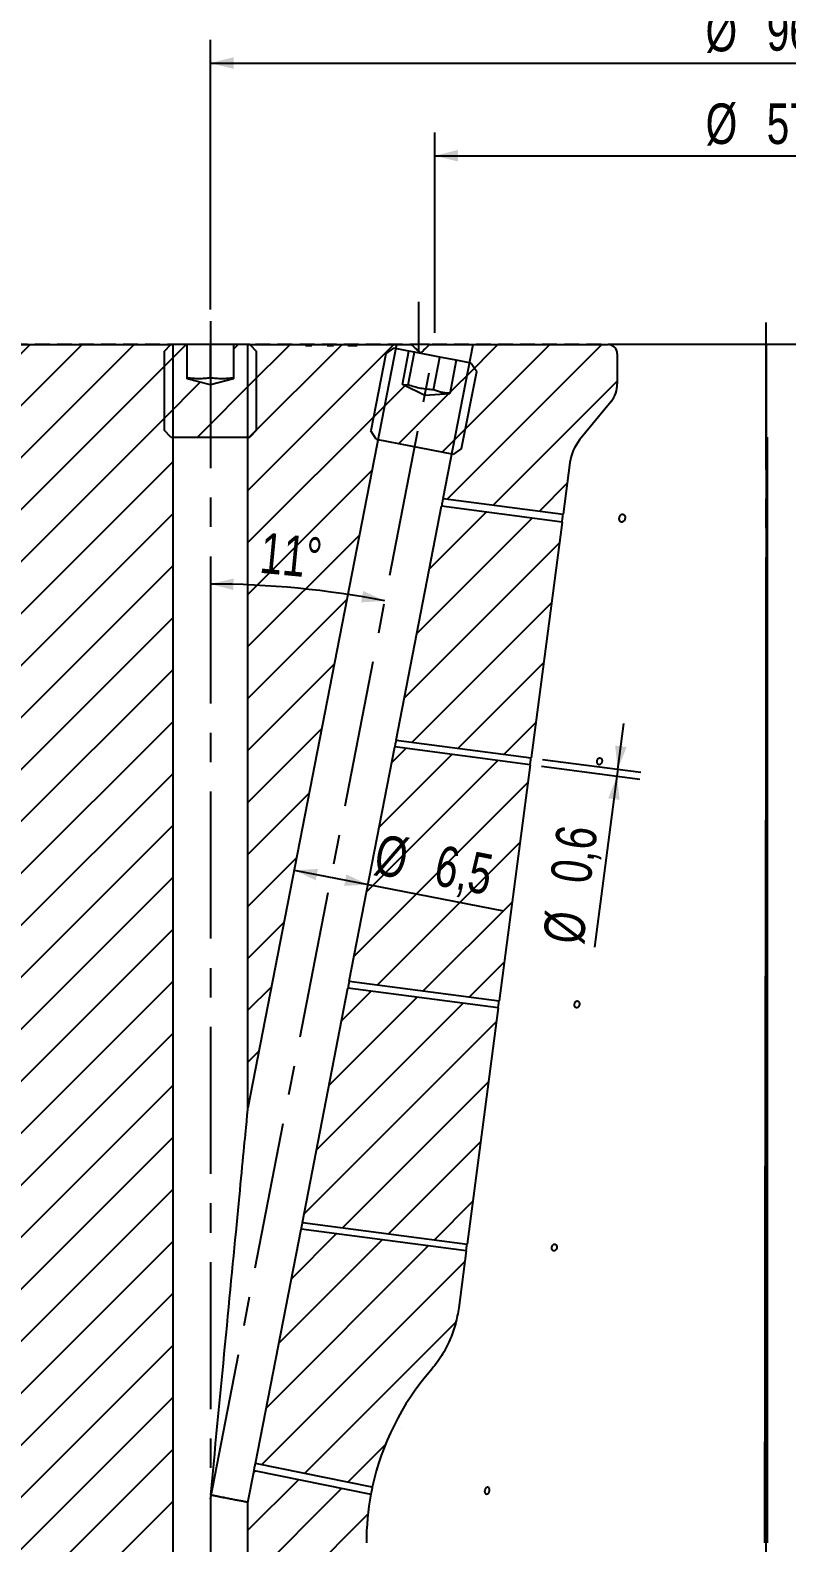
# Model space of a CAD drawing. Header units: millimetres. Extents: x 8 to 871, y 8 to 585.
# Drawn here: x 290.7 to 356, y 326.3 to 457 of the extents above; entities that cross this region are included whole.
import ezdxf

# ---------------------------------------------------------------- set-up
doc = ezdxf.new("R2010")
doc.units = ezdxf.units.MM
doc.linetypes.add('CENTERX2', pattern=[20.32, 12.7, -2.54, 2.54, -2.54])
doc.linetypes.add('HIDDEN', pattern=[1.905, 1.27, -0.635])
for name, color, linetype in [('CENTERLINE', 4, 'CENTERX2'), ('DIMENSIONS', 2, 'Continuous'), ('HATCH', 3, 'Continuous'), ('HIDDEN', 3, 'HIDDEN')]:
    doc.layers.add(name, color=color, linetype=linetype)
doc.layers.add('OUTLINE', color=7, linetype='Continuous', lineweight=25)
doc.styles.add('SLDTEXTSTYLE0', font='TXT', dxfattribs={"width": 0.75})
doc.dimstyles.new('SLDDIMSTYLE1', dxfattribs={"dimtxt": 3.5, "dimasz": 2, "dimexe": 0, "dimexo": 0.0625, "dimgap": 0.875, "dimtad": 1, "dimdec": 0, "dimrnd": 1e-09, "dimzin": 12, "dimdsep": 46, "dimtxsty": 'SLDTEXTSTYLE0', "dimsah": 1, "dimcen": 0.09, "dimadec": 0, "dimazin": 3, "dimtfac": 1, "dimtdec": 0, "dimtofl": 0, "dimtmove": 0, "dimatfit": 3, "dimfxl": 0, "dimfrac": 2, "dimtolj": 1, "dimtzin": 12, "dimarcsym": 0})
doc.dimstyles.new('SLDDIMSTYLE17', dxfattribs={"dimtxt": 3.5, "dimasz": 2, "dimexe": 0, "dimexo": 0.0625, "dimgap": 0.875, "dimtad": 1, "dimrnd": 1e-09, "dimdsep": 46, "dimtxsty": 'SLDTEXTSTYLE0', "dimsah": 1, "dimcen": 0.09, "dimadec": 0, "dimazin": 2, "dimtfac": 1, "dimtmove": 0, "dimatfit": 0, "dimfxl": 0, "dimfrac": 2, "dimtolj": 1, "dimtzin": 12, "dimarcsym": 0})
doc.dimstyles.new('SLDDIMSTYLE2', dxfattribs={"dimtxt": 3.5, "dimasz": 2, "dimexe": 0, "dimexo": 0.0625, "dimgap": 0.875, "dimtad": 1, "dimrnd": 1e-09, "dimzin": 12, "dimdsep": 46, "dimtxsty": 'SLDTEXTSTYLE0', "dimsah": 1, "dimcen": 0.09, "dimadec": 0, "dimazin": 3, "dimtfac": 1, "dimtofl": 0, "dimtmove": 0, "dimatfit": 3, "dimfxl": 0, "dimfrac": 2, "dimtolj": 1, "dimtzin": 12, "dimarcsym": 0})
doc.dimstyles.new('SLDDIMSTYLE4', dxfattribs={"dimtxt": 3.5, "dimasz": 2, "dimexe": 0, "dimexo": 0.0625, "dimgap": 0.875, "dimtad": 1, "dimrnd": 1e-09, "dimzin": 12, "dimdsep": 46, "dimtxsty": 'SLDTEXTSTYLE0', "dimsah": 1, "dimcen": 0.09, "dimadec": 0, "dimazin": 3, "dimtol": 1, "dimtp": 0.1, "dimtfac": 1, "dimtofl": 0, "dimtmove": 0, "dimatfit": 3, "dimfxl": 0, "dimfrac": 2, "dimtolj": 1, "dimarcsym": 0})
doc.dimstyles.new('SLDDIMSTYLE8', dxfattribs={"dimtxt": 3.5, "dimasz": 2, "dimexe": 0, "dimexo": 0.0625, "dimgap": 0.875, "dimtad": 1, "dimdec": 4, "dimzin": 12, "dimdsep": 46, "dimtxsty": 'SLDTEXTSTYLE0', "dimsah": 1, "dimcen": 0.09, "dimazin": 3, "dimtfac": 1, "dimtofl": 0, "dimtmove": 0, "dimatfit": 3, "dimfxl": 0, "dimfrac": 2, "dimtolj": 1, "dimtzin": 12, "dimarcsym": 0})

# ---------------------------------------------------------------- blocks, each defined once
blk = doc.blocks.new('_D_1')
at = {"layer": 'DIMENSIONS'}
for p, q in [((325.59, 430.83), (325.59, 448.14)), ((382.83, 430.83), (382.83, 448.14)), ((325.59, 446.14), (382.83, 446.14))]:
    blk.add_line(p, q, dxfattribs=at)
for points in [[(325.59, 446.14), (327.59, 445.64), (327.59, 446.64)], [(382.83, 446.14), (380.83, 446.64), (380.83, 445.64)]]:
    blk.add_solid(points, dxfattribs=at)
at = {"layer": 'DIMENSIONS', "char_height": 3.5, "attachment_point": 1, "style": 'SLDTEXTSTYLE0'}
for s, insert in [('%%c', (348.99, 450.65)), ('57', (354.26, 450.65))]:
    blk.add_mtext(s, dxfattribs=dict(at, insert=insert))
blk = doc.blocks.new('_D_2')
at = {"layer": 'DIMENSIONS'}
for p, q in [((270.21, 427.83), (270.21, 472.14)), ((438.21, 427.83), (438.21, 472.14)), ((270.21, 470.14), (438.21, 470.14))]:
    blk.add_line(p, q, dxfattribs=at)
for points in [[(270.21, 470.14), (272.21, 469.64), (272.21, 470.64)], [(438.21, 470.14), (436.21, 470.64), (436.21, 469.64)]]:
    blk.add_solid(points, dxfattribs=at)
at = {"layer": 'DIMENSIONS', "char_height": 3.5, "attachment_point": 1, "style": 'SLDTEXTSTYLE0'}
for s, insert in [('%%c', (347.69, 474.65)), ('168', (352.97, 474.65))]:
    blk.add_mtext(s, dxfattribs=dict(at, insert=insert))
blk = doc.blocks.new('_D_12')
at = {"layer": 'DIMENSIONS'}
for p, q in [((306.21, 432.85), (306.21, 456.14)), ((402.21, 430.83), (402.21, 456.14)), ((306.21, 454.14), (402.21, 454.14))]:
    blk.add_line(p, q, dxfattribs=at)
for points in [[(306.21, 454.14), (308.21, 453.64), (308.21, 454.64)], [(402.21, 454.14), (400.21, 454.64), (400.21, 453.64)]]:
    blk.add_solid(points, dxfattribs=at)
at = {"layer": 'DIMENSIONS', "char_height": 3.5, "attachment_point": 1, "style": 'SLDTEXTSTYLE0'}
for s, insert in [('%%c', (348.98, 458.65)), ('96', (354.26, 458.71))]:
    blk.add_mtext(s, dxfattribs=dict(at, insert=insert))
blk = doc.blocks.new('_D_13')
at = {"layer": 'DIMENSIONS'}
blk.add_arc((306.21, 330.13), 79.01, 79, 90, dxfattribs=at)
for points in [[(306.21, 409.14), (308.2, 408.62), (308.22, 409.62)], [(321.28, 407.69), (319.41, 408.54), (319.23, 407.56)]]:
    blk.add_solid(points, dxfattribs=at)
at = {"layer": 'DIMENSIONS', "insert": (310.71, 413.61), "char_height": 3.5, "attachment_point": 1, "rotation": 354.5, "style": 'SLDTEXTSTYLE0'}
blk.add_mtext('11°', dxfattribs=at)
blk = doc.blocks.new('_D_30')
at = {"layer": 'DIMENSIONS'}
for p, q in [((289.26, 411.83), (289.26, 464.14)), ((419.16, 411.83), (419.16, 464.14)), ((289.26, 462.14), (419.16, 462.14))]:
    blk.add_line(p, q, dxfattribs=at)
for points in [[(289.26, 462.14), (291.26, 461.64), (291.26, 462.64)], [(419.16, 462.14), (417.16, 462.64), (417.16, 461.64)]]:
    blk.add_solid(points, dxfattribs=at)
at = {"layer": 'DIMENSIONS', "attachment_point": 1, "style": 'SLDTEXTSTYLE0'}
for s, insert, char_height in [('+', (358.88, 469.61), 2.5), ('0,10', (360.9, 469.61), 2.5), ('%%c', (341.05, 466.65), 3.5), ('129,9', (346.33, 466.65), 3.5), ('0', (360.9, 465.64), 2.5)]:
    blk.add_mtext(s, dxfattribs=dict(at, insert=insert, char_height=char_height))
blk = doc.blocks.new('_D_41')
at = {"layer": 'DIMENSIONS'}
for p, q in [((341.4, 393.14), (341.93, 397.11)), ((334.82, 393.41), (343.31, 392.29)), ((334.9, 394), (343.39, 392.88)), ((341.33, 392.55), (339.38, 377.79)), ((341.4, 393.14), (341.33, 392.55))]:
    blk.add_line(p, q, dxfattribs=at)
for points in [[(341.4, 393.14), (342.16, 395.06), (341.17, 395.19)], [(341.33, 392.55), (340.57, 390.63), (341.56, 390.5)]]:
    blk.add_solid(points, dxfattribs=at)
at = {"layer": 'DIMENSIONS', "char_height": 3.5, "attachment_point": 1, "rotation": 82.5082, "style": 'SLDTEXTSTYLE0'}
for s, insert in [('0,6', (335.55, 383.61)), ('%%c', (334.91, 378.37))]:
    blk.add_mtext(s, dxfattribs=dict(at, insert=insert))
blk = doc.blocks.new('_D_44')
at = {"layer": 'DIMENSIONS'}
for p, q in [((313.45, 384.42), (319.83, 383.18)), ((319.83, 383.18), (331.52, 380.91))]:
    blk.add_line(p, q, dxfattribs=at)
for points in [[(313.45, 384.42), (315.32, 383.55), (315.51, 384.53)], [(319.83, 383.18), (317.96, 384.06), (317.77, 383.07)]]:
    blk.add_solid(points, dxfattribs=at)
at = {"layer": 'DIMENSIONS', "char_height": 3.5, "attachment_point": 1, "rotation": 349, "style": 'SLDTEXTSTYLE0'}
for s, insert in [('%%c', (320.85, 387.58)), ('6,5', (326.04, 386.63))]:
    blk.add_mtext(s, dxfattribs=dict(at, insert=insert))

msp = doc.modelspace()

# ---------------------------------------------------------------- hatches: boundary and pattern name
at = {"layer": 'HATCH'}
h = msp.add_hatch(dxfattribs=at)
h.set_pattern_fill('ANSI31', color=256, angle=3e-322, style=0)
edge = h.paths.add_edge_path(flags=0)
edge.add_line((289.25884, 346.13342), (279.08752, 335.9621))
edge.add_arc((281.20884, 333.84078), 3, 135, 180)
edge.add_line((278.20884, 333.84078), (278.20884, 284.73342))
edge.add_line((278.20884, 284.73342), (284.05884, 284.73342))
edge.add_line((284.05884, 284.73342), (284.05884, 278.53342))
edge.add_line((284.05884, 278.53342), (297.05884, 278.53342))
edge.add_line((297.05884, 278.53342), (299.10177, 275.13342))
edge.add_line((299.10177, 275.13342), (297.05884, 271.73342))
edge.add_line((297.05884, 271.73342), (284.05884, 271.73342))
edge.add_line((284.05884, 271.73342), (284.05884, 204.63342))
edge.add_line((284.05884, 204.63342), (278.20884, 204.63342))
edge.add_line((278.20884, 204.63342), (278.20884, 159.8852))
edge.add_arc((281.20884, 159.8852), 3, 180, 270)
edge.add_line((281.20884, 156.8852), (302.95884, 156.8852))
edge.add_line((302.95884, 156.8852), (302.95884, 429.83342))
edge.add_line((302.95884, 429.83342), (289.25884, 429.83342))
edge.add_line((289.25884, 429.83342), (289.25884, 410.83342))
edge.add_line((289.25884, 410.83342), (289.25884, 346.13342))
h = msp.add_hatch(dxfattribs=at)
h.set_pattern_fill('ANSI31', color=256, style=0)
h.paths.add_polyline_path([(310.20884, 422.43342), (310.20884, 429.23342), (309.60884, 429.83342), (308.20884, 429.83342), (308.20884, 426.86932), (306.20884, 426.33342), (304.20884, 426.86932), (304.20884, 429.83342), (302.80884, 429.83342), (302.20884, 429.23342), (302.20884, 422.43342), (302.80884, 421.83342), (309.60884, 421.83342)], flags=0)
h = msp.add_hatch(dxfattribs=at)
h.set_pattern_fill('ANSI31', color=256, angle=3e-322, style=0)
h.paths.add_polyline_path([(318.88296, 429.73342), (318.09066, 429.73342), (318.09066, 429.83342), (316.83773, 429.83342), (316.83773, 429.73342), (316.28636, 429.73342), (316.28636, 429.83342), (314.97022, 429.83342), (314.97022, 429.73342), (314.41424, 429.73342), (314.41424, 429.83342), (309.45884, 429.83342), (309.45884, 363.88728), (322.27747, 429.83342), (318.88296, 429.83342)], flags=0)
h = msp.add_hatch(dxfattribs=at)
h.set_pattern_fill('ANSI31', color=256, angle=3e-322, style=0)
edge = h.paths.add_edge_path(flags=0)
edge.add_line((340.55884, 429.83342), (328.89913, 429.83342))
edge.add_line((328.89913, 429.83342), (326.31564, 416.54253))
edge.add_line((326.31564, 416.54253), (336.67324, 415.18043))
edge.add_line((336.67324, 415.18043), (337.25884, 419.63342))
edge.add_arc((341.12555, 419.12492), 3.9, 140.7768242, 172.508203, ccw=False)
edge.add_line((338.10426, 421.59106), (340.81809, 424.9158))
edge.add_arc((338.95884, 426.43342), 2.4, 320.7768242, 360)
edge.add_line((341.35884, 426.43342), (341.35884, 429.03342))
edge.add_arc((340.55884, 429.03342), 0.8, 0, 90)
h = msp.add_hatch(dxfattribs=at)
h.set_pattern_fill('ANSI31', color=256, style=0)
h.paths.add_polyline_path([(327.91457, 420.83769), (329.21207, 427.51275), (328.73758, 428.21621), (327.44559, 428.46735), (326.8843, 425.57976), (324.73222, 425.42927), (322.79322, 426.37498), (323.35451, 429.26258), (322.06252, 429.51372), (321.35906, 429.03922), (320.06156, 422.36416), (320.53605, 421.6607), (327.21111, 420.3632)], flags=0)
h = msp.add_hatch(dxfattribs=at)
h.set_pattern_fill('ANSI31', color=256, angle=3e-322, style=0)
h.paths.add_polyline_path([(336.58197, 414.48641), (326.18182, 415.8541), (322.25701, 395.66266), (333.90508, 394.13086)], flags=0)
h = msp.add_hatch(dxfattribs=at)
h.set_pattern_fill('ANSI31', color=256, angle=3e-322, style=0)
h.paths.add_polyline_path([(333.82685, 393.53598), (322.1423, 395.07258), (318.20793, 374.83196), (331.14343, 373.13086)], flags=0)
h = msp.add_hatch(dxfattribs=at)
h.set_pattern_fill('ANSI31', color=256, angle=3e-322, style=0)
h.paths.add_polyline_path([(331.0652, 372.53598), (318.09323, 374.24188), (314.15885, 354.00127), (328.38179, 352.13086)], flags=0)
h = msp.add_hatch(dxfattribs=at)
h.set_pattern_fill('ANSI31', color=256, angle=3e-322, style=0)
edge = h.paths.add_edge_path(flags=0)
edge.add_line((328.30356, 351.53598), (314.04415, 353.41119))
edge.add_line((314.04415, 353.41119), (310.1091, 333.16712))
edge.add_line((310.1091, 333.16712), (320.19576, 331.12707))
edge.add_arc((342.38384, 326.33342), 22.7, 139.1583281, 167.8088308, ccw=False)
edge.add_spline(control_points=[(325.21084, 341.17856), (327.25201, 343.5398), (327.65896, 346.63433)], knot_values=[0, 0, 0, 1, 1, 1], weights=[1, 0.957948102, 1], degree=2, periodic=0)
edge.add_line((327.65896, 346.63433), (328.30356, 351.53598))
h = msp.add_hatch(dxfattribs=at)
h.set_pattern_fill('ANSI31', color=256, angle=3e-322, style=0)
edge = h.paths.add_edge_path(flags=0)
edge.add_line((320.34869, 290.09243), (320.33579, 290.64907))
edge.add_spline(control_points=[(320.33579, 290.64907), (320.26911, 290.64907), (320.20242, 290.64907), (320.13574, 290.64907)], knot_values=[0.000001728, 0.000001728, 0.000001728, 0.000001728, 0.000201782, 0.000201782, 0.000201782, 0.000201782], weights=[1, 1, 1, 1], degree=3, periodic=0)
edge.add_line((320.13574, 290.64907), (320.12031, 291.31453))
edge.add_line((320.12031, 291.31453), (320.32037, 291.31453))
edge.add_line((320.32037, 291.31453), (320.31445, 291.56971))
edge.add_line((320.31445, 291.56971), (320.1144, 291.56971))
edge.add_line((320.1144, 291.56971), (319.89323, 301.11118))
edge.add_spline(control_points=[(319.89323, 301.11118), (319.95992, 301.11118), (320.0266, 301.11118), (320.09329, 301.11118)], knot_values=[0.000004105, 0.000004105, 0.000004105, 0.000004105, 0.000204158, 0.000204158, 0.000204158, 0.000204158], weights=[1, 1, 1, 1], degree=3, periodic=0)
edge.add_line((320.09329, 301.11118), (320.05436, 302.7904))
edge.add_spline(control_points=[(320.05436, 302.7904), (319.98768, 302.7904), (319.92099, 302.7904), (319.85431, 302.7904)], knot_values=[0.000014569, 0.000014569, 0.000014569, 0.000014569, 0.000214623, 0.000214623, 0.000214623, 0.000214623], weights=[1, 1, 1, 1], degree=3, periodic=0)
edge.add_line((319.85431, 302.7904), (319.82857, 303.90073))
edge.add_line((319.82857, 303.90073), (320.02863, 303.90073))
edge.add_line((320.02863, 303.90073), (319.68518, 318.71755))
edge.add_arc((324.68384, 318.83342), 5, 180, 181.3278432, ccw=False)
edge.add_line((319.68384, 318.83342), (319.68384, 326.33342))
edge.add_arc((342.38384, 326.33342), 22.7, 169.3233007, 180, ccw=False)
edge.add_line((320.07682, 330.53898), (309.99461, 332.57812))
edge.add_line((309.99461, 332.57812), (309.45884, 329.8218))
edge.add_line((309.45884, 329.8218), (309.45884, 182.95846))
edge.add_line((309.45884, 182.95846), (321.48384, 187.3352))
edge.add_arc((344.60884, 196.6352), 24.925, 180, 201.9081253, ccw=False)
edge.add_line((319.68384, 196.6352), (319.68384, 202.4352))
edge.add_arc((339.68384, 202.4352), 20, 163.903735, 180, ccw=False)
edge.add_line((320.46789, 207.98024), (321.6945, 212.23094))
edge.add_arc((312.0865, 215.00347), 10.00003, 343.903735, 361.3278432)
edge.add_line((322.08384, 215.2352), (320.86957, 267.62077))
edge.add_line((320.86957, 267.62077), (320.66952, 267.62077))
edge.add_line((320.66952, 267.62077), (320.61786, 269.84941))
edge.add_line((320.61786, 269.84941), (320.81792, 269.84941))
edge.add_line((320.81792, 269.84941), (320.73265, 273.52812))
edge.add_spline(control_points=[(320.73265, 273.52812), (320.66596, 273.52812), (320.59928, 273.52812), (320.53259, 273.52812)], knot_values=[0.000007017, 0.000007017, 0.000007017, 0.000007017, 0.000207071, 0.000207071, 0.000207071, 0.000207071], weights=[1, 1, 1, 1], degree=3, periodic=0)
edge.add_line((320.53259, 273.52812), (320.43569, 277.70853))
edge.add_spline(control_points=[(320.43569, 277.70853), (320.50238, 277.70853), (320.56906, 277.70853), (320.63575, 277.70853)], knot_values=[0.000080275, 0.000080275, 0.000080275, 0.000080275, 0.000280329, 0.000280329, 0.000280329, 0.000280329], weights=[1, 1, 1, 1], degree=3, periodic=0)
edge.add_line((320.63575, 277.70853), (320.49424, 283.81314))
edge.add_spline(control_points=[(320.49424, 283.81314), (320.42756, 283.81314), (320.36088, 283.81314), (320.29419, 283.81314)], knot_values=[0.000016501, 0.000016501, 0.000016501, 0.000016501, 0.000216555, 0.000216555, 0.000216555, 0.000216555], weights=[1, 1, 1, 1], degree=3, periodic=0)
edge.add_line((320.29419, 283.81314), (320.18597, 288.48212))
edge.add_spline(control_points=[(320.18597, 288.48212), (320.25265, 288.48212), (320.31934, 288.48212), (320.38602, 288.48212)], knot_values=[0.000003636, 0.000003636, 0.000003636, 0.000003636, 0.00020369, 0.00020369, 0.00020369, 0.00020369], weights=[1, 1, 1, 1], degree=3, periodic=0)
edge.add_line((320.38602, 288.48212), (320.36342, 289.45728))
edge.add_line((320.36342, 289.45728), (320.16336, 289.45728))
edge.add_line((320.16336, 289.45728), (320.14864, 290.09243))
edge.add_line((320.14864, 290.09243), (320.34869, 290.09243))

# ---------------------------------------------------------------- linework, layer by layer
at = {"layer": 'CENTERLINE'}
for p, q in [((324.20884, 429.08342), (324.20884, 433.50991)), ((306.20884, 431.85122), (306.20884, 158.80087)), ((354.20884, 154.8852), (354.20884, 431.83342)), ((306.20884, 330.13474), (325.5883, 429.83342))]:
    msp.add_line(p, q, dxfattribs=at)
at = {"layer": 'HIDDEN'}
msp.add_line((435.20884, 429.83342), (273.20884, 429.83342), dxfattribs=at)
msp.add_line((435.20884, 429.83342), (273.20884, 429.83342), dxfattribs=at)
at = {"layer": 'OUTLINE'}
for p, q in [((289.25884, 429.83342), (302.95884, 429.83342)), ((302.20884, 429.23341), (302.80884, 429.83342)), ((304.20884, 429.83342), (302.80884, 429.83342)), ((302.95884, 429.83342), (302.95884, 156.8852)), ((304.20884, 426.86931), (304.20884, 429.83342)), ((306.20884, 429.83342), (304.20884, 429.83342)), ((306.20884, 426.95222), (306.20884, 429.83342)), ((308.20884, 429.83342), (306.20884, 429.83342)), ((308.20884, 429.83342), (308.20884, 426.86931)), ((309.60884, 429.83342), (308.20884, 429.83342)), ((309.45884, 363.88728), (309.45884, 429.83342)), ((322.27747, 429.83342), (309.45884, 363.88728)), ((309.45884, 429.83342), (314.41425, 429.83342)), ((309.60884, 429.83342), (310.20884, 429.23341)), ((314.41425, 429.83342), (314.41425, 429.73342)), ((314.97022, 429.83342), (316.28636, 429.83342)), ((314.97022, 429.73342), (314.97022, 429.83342)), ((316.28636, 429.83342), (316.28636, 429.73342)), ((316.83773, 429.73342), (316.83773, 429.83342)), ((316.83773, 429.83342), (318.09066, 429.83342)), ((318.09066, 429.83342), (318.09066, 429.73342)), ((318.09066, 429.83342), (318.88296, 429.83342)), ((318.88296, 429.73342), (318.88296, 429.83342)), ((318.88296, 429.83342), (322.27747, 429.83342)), ((322.27747, 429.83342), (323.56675, 429.83342)), ((325.13657, 429.83342), (323.56675, 429.83342)), ((325.13657, 429.83342), (328.89913, 429.83342)), ((326.31564, 416.54252), (328.89913, 429.83342)), ((328.89913, 429.83342), (340.55884, 429.83342)), ((354.20884, 429.83342), (340.55884, 429.83342)), ((354.20884, 429.83342), (354.20884, 429.03342)), ((367.85884, 429.83342), (354.20884, 429.83342)), ((302.20884, 429.23341), (302.20884, 422.43342)), ((310.20884, 422.43342), (310.20884, 429.23341)), ((314.41425, 429.73342), (314.97022, 429.73342)), ((316.28636, 429.73342), (316.83773, 429.73342)), ((318.09066, 429.73342), (318.88296, 429.73342)), ((321.35905, 429.03922), (320.06155, 422.36415)), ((321.35905, 429.03922), (322.06252, 429.51372)), ((323.35451, 429.26257), (322.06252, 429.51372)), ((322.79322, 426.37498), (323.35451, 429.26257)), ((323.28427, 426.34111), (323.83403, 429.16937)), ((323.83403, 429.16937), (323.35451, 429.26257)), ((326.03656, 428.74124), (323.83403, 429.16937)), ((325.4868, 425.91297), (326.03656, 428.74124)), ((327.44559, 428.46736), (326.03656, 428.74124)), ((341.35884, 429.03342), (341.35884, 426.43342)), ((354.20884, 429.03342), (354.20884, 426.43342)), ((327.44559, 428.46736), (326.8843, 425.57975)), ((328.73758, 428.21621), (327.44559, 428.46736)), ((327.91457, 420.83769), (329.21207, 427.51276)), ((328.73758, 428.21621), (329.21207, 427.51276)), ((306.20884, 426.33342), (304.20884, 426.86931)), ((308.20884, 426.86931), (306.20884, 426.33342)), ((324.73222, 425.42926), (322.79322, 426.37498)), ((354.20884, 426.43342), (354.20884, 424.9158)), ((326.8843, 425.57975), (324.73222, 425.42926)), ((340.81809, 424.9158), (338.10426, 421.59105)), ((354.20884, 424.9158), (354.20884, 421.83342)), ((354.20884, 424.9158), (354.20884, 421.59105)), ((302.80884, 421.83342), (302.20884, 422.43342)), ((310.20884, 422.43342), (309.60884, 421.83342)), ((320.53604, 421.6607), (320.06155, 422.36415)), ((302.80884, 421.83342), (309.60884, 421.83342)), ((320.53604, 421.6607), (327.21111, 420.3632)), ((327.91457, 420.83769), (327.21111, 420.3632)), ((354.30884, 421.83342), (354.20884, 421.83342)), ((354.20884, 421.59105), (354.20884, 419.63341)), ((354.30884, 421.83342), (354.30884, 421.59105)), ((337.25884, 419.63341), (336.67324, 415.18043)), ((354.20884, 419.63341), (354.20884, 404.83342)), ((354.30884, 419.63341), (354.30884, 349.54942)), ((322.25701, 395.66266), (326.18182, 415.8541)), ((336.58197, 414.4864), (326.18182, 415.8541)), ((326.31564, 416.54252), (336.67324, 415.18043)), ((336.58197, 414.4864), (333.90508, 394.13086)), ((354.20884, 348.80644), (354.20884, 404.83342)), ((318.20793, 374.83196), (322.1423, 395.07257)), ((333.82685, 393.53598), (322.1423, 395.07257)), ((322.25701, 395.66266), (333.90508, 394.13086)), ((333.82685, 393.53598), (331.14343, 373.13086)), ((314.15885, 354.00127), (318.09323, 374.24188)), ((331.0652, 372.53598), (318.09323, 374.24188)), ((318.20793, 374.83196), (331.14343, 373.13086)), ((331.0652, 372.53598), (328.38179, 352.13086)), ((310.1091, 333.16712), (314.04415, 353.41119)), ((328.30356, 351.53598), (314.04415, 353.41119)), ((314.15885, 354.00127), (328.38179, 352.13086)), ((328.30356, 351.53598), (327.65896, 346.63433)), ((354.10145, 349.74987), (354.10026, 348.80265)), ((354.09993, 348.53281), (354.0997, 348.34675)), ((354.20884, 348.55149), (354.20884, 348.80644)), ((354.20884, 326.33342), (354.20884, 348.55149)), ((320.19576, 331.12707), (310.1091, 333.16712)), ((309.45884, 329.8218), (309.99461, 332.57812)), ((309.99461, 332.57812), (320.07682, 330.53898)), ((309.45884, 182.95846), (309.45884, 329.8218))]:
    msp.add_line(p, q, dxfattribs=at)
at = {"layer": 'OUTLINE', "flags": 128}
for points in [[(306.23897, 330.44768), (306.32496, 331.34074), (306.41087, 332.23296), (306.49664, 333.1237), (306.58221, 334.01236), (306.66752, 334.89829), (306.7525, 335.78089), (306.83711, 336.65954), (306.92127, 337.53361), (307.00493, 338.4025), (307.08804, 339.26561), (307.17053, 340.12231), (307.25235, 340.97202), (307.33344, 341.81414), (307.41374, 342.64808), (307.49319, 343.47325), (307.57175, 344.28908), (307.64935, 345.095), (307.72594, 345.89043), (307.80147, 346.67484), (307.87588, 347.44765), (307.94913, 348.20834), (308.02116, 348.95637), (308.09191, 349.69122), (308.16135, 350.41237), (308.22943, 351.11932), (308.29608, 351.81157), (308.36127, 352.48863), (308.42496, 353.15004), (308.48709, 353.79533), (308.54763, 354.42404), (308.60653, 355.03574), (308.66375, 355.63), (308.71925, 356.2064), (308.773, 356.76453), (308.82494, 357.30402), (308.87506, 357.82448), (308.92331, 358.32554), (308.96965, 358.80686), (309.01406, 359.26809), (309.05651, 359.70892), (309.09696, 360.12903), (309.13539, 360.52814), (309.17177, 360.90595), (309.20607, 361.26221), (309.23828, 361.59668), (309.26836, 361.90909), (309.2963, 362.19926), (309.32208, 362.46696), (309.34568, 362.71203), (309.36707, 362.93427), (309.38626, 363.13354), (309.40322, 363.30969), (309.41795, 363.46261), (309.43043, 363.59218), (309.44064, 363.69832), (309.4486, 363.78095), (309.45429, 363.84001), (309.4577, 363.87547), (309.45884, 363.88728)], [(309.45884, 329.8218), (309.45062, 329.8234), (309.42598, 329.82819), (309.38507, 329.83614), (309.32809, 329.84722), (309.25534, 329.86136), (309.16718, 329.8785), (309.06408, 329.89854), (308.94656, 329.92138), (308.81524, 329.94691), (308.67078, 329.97499), (308.51394, 330.00547), (308.34552, 330.03821), (308.1664, 330.07303), (307.97749, 330.10975), (307.77976, 330.14818), (307.57425, 330.18813), (307.362, 330.22939), (307.14411, 330.27174), (306.92171, 330.31497), (306.69594, 330.35886), (306.46797, 330.40317), (306.23897, 330.44768)]]:
    msp.add_lwpolyline(points, dxfattribs=at)
at = {"layer": 'OUTLINE'}
for centre, radius, start, end in [((340.55884, 429.03342), 0.8, 0, 90), ((338.95884, 426.43342), 2.4, 320.7768242, 0), ((341.12555, 419.12492), 3.9, 140.7768242, 172.508203), ((342.38384, 326.33342), 22.7, 139.1583281, 167.8088308), ((342.38384, 326.33342), 22.7, 169.3233007, 180)]:
    msp.add_arc(centre, radius, start, end, dxfattribs=at)
msp.add_ellipse((365.40499, 418.83342), major_axis=(11.1956, -0.42079), ratio=0.265313471, start_param=3.151564268, end_param=3.282320792, dxfattribs=at)
for points, knots in [([(314.41425, 429.83342), (314.4468, 429.83342), (314.51191, 429.83342), (314.65683, 429.83342), (314.80684, 429.83342), (314.91492, 429.83342), (314.96201, 429.83342)], [0, 0, 0, 0, 0.265042646, 0.530144883, 0.795300454, 1, 1, 1, 1]), ([(316.29459, 429.83342), (316.33035, 429.83342), (316.43217, 429.83342), (316.58127, 429.83342), (316.73355, 429.83342), (316.80301, 429.83342), (316.83773, 429.83342)], [0, 0, 0, 0, 0.152949539, 0.435472002, 0.7178319, 1, 1, 1, 1]), ([(323.56675, 429.83342), (323.62886, 429.77604), (323.75309, 429.66127), (323.95072, 429.47684), (324.15505, 429.28474), (324.29615, 429.15052), (324.36671, 429.08342)], [0, 0, 0, 0, 0.247125654, 0.494266929, 0.747127359, 1, 1, 1, 1]), ([(324.36671, 429.08342), (324.4944, 429.20708), (324.75024, 429.45485), (325.00764, 429.70708), (325.13657, 429.83342)], [0, 0, 0, 0, 0.499126745, 1, 1, 1, 1]), ([(306.20884, 426.95222), (306.04434, 426.92958), (305.71539, 426.88431), (305.21526, 426.86211), (304.71186, 426.8832), (304.37653, 426.92921), (304.20884, 426.95222)], [0, 0, 0, 0, 0.247646236, 0.495209938, 0.747561163, 1, 1, 1, 1]), ([(308.20884, 426.95222), (308.04434, 426.92958), (307.71539, 426.88431), (307.21527, 426.86211), (306.71186, 426.8832), (306.37653, 426.92921), (306.20884, 426.95222)], [0, 0, 0, 0, 0.247646236, 0.495210138, 0.747561163, 1, 1, 1, 1]), ([(323.28427, 426.34111), (323.24135, 426.33146), (323.15551, 426.31215), (323.03038, 426.30783), (322.90888, 426.32589), (322.83177, 426.35862), (322.79322, 426.37498)], [0, 0, 0, 0, 0.2486686871, 0.4972973826, 0.7486422106, 1, 1, 1, 1]), ([(325.4868, 425.91297), (325.30133, 425.92597), (324.93043, 425.95195), (324.37542, 426.0372), (323.82506, 426.16566), (323.46455, 426.28262), (323.28427, 426.34111)], [0, 0, 0, 0, 0.24764558, 0.495209424, 0.747560993, 1, 1, 1, 1]), ([(326.891, 425.61425), (326.82708, 425.61574), (326.64524, 425.61999), (326.34745, 425.65708), (326.00059, 425.73276), (325.7141, 425.82379), (325.54464, 425.89028), (325.4868, 425.91297)], [0, 0, 0, 0, 0.132253482, 0.376210487, 0.623900563, 0.871636974, 1, 1, 1, 1]), ([(354.30884, 421.59105), (354.30884, 421.48984), (354.30884, 421.28643), (354.30884, 420.97127), (354.30884, 420.65991), (354.30884, 420.3535), (354.30884, 420.0354), (354.30884, 419.79259), (354.30884, 419.65793), (354.30884, 419.63341)], [0, 0, 0, 0, 0.177346082, 0.356436655, 0.506548316, 0.656663692, 0.811139525, 0.965611386, 1, 1, 1, 1]), ([(326.31564, 416.54252), (326.31449, 416.53884), (326.3122, 416.53147), (326.29504, 416.47393), (326.27171, 416.38856), (326.24574, 416.28042), (326.22201, 416.16257), (326.20355, 416.0488), (326.1912, 415.95196), (326.18428, 415.88323), (326.18202, 415.85639), (326.18186, 415.85456), (326.18182, 415.8541)], [0, 0, 0, 0, 0.106256318, 0.212482866, 0.319567305, 0.427719092, 0.535736652, 0.642882486, 0.749570412, 0.856493266, 0.96368974, 1, 1, 1, 1]), ([(336.58197, 414.4864), (336.58205, 414.48691), (336.58234, 414.48884), (336.58586, 414.51206), (336.59396, 414.56649), (336.6052, 414.64369), (336.62047, 414.75306), (336.6362, 414.87159), (336.65057, 414.98583), (336.66218, 415.08301), (336.67003, 415.15165), (336.67299, 415.1782), (336.67319, 415.17999), (336.67324, 415.18043)], [0, 0, 0, 0, 0.03830679, 0.145619196, 0.212926683, 0.320262318, 0.427599192, 0.534924984, 0.642241653, 0.749559475, 0.856895406, 0.964234235, 1, 1, 1, 1]), ([(341.95069, 414.61502), (341.96936, 414.64773), (342.00669, 414.71316), (342.03137, 414.83148), (342.02849, 414.9483), (341.9967, 415.05267), (341.94028, 415.13221), (341.86574, 415.17804), (341.78174, 415.18491), (341.69776, 415.15207), (341.62311, 415.08323), (341.56596, 414.9862), (341.53246, 414.87196), (341.52625, 414.75344), (341.54807, 414.64399), (341.59566, 414.55589), (341.66391, 414.49905), (341.74547, 414.47972), (341.83082, 414.50051), (341.9017, 414.55042), (341.93706, 414.59704), (341.95069, 414.61502)], [0, 0, 0, 0, 0.053687173, 0.107373298, 0.161053721, 0.214732383, 0.268418517, 0.322111416, 0.375796292, 0.429473806, 0.48315493, 0.536848125, 0.590537686, 0.644218881, 0.697895608, 0.751582488, 0.805272866, 0.858961409, 0.912641203, 0.966319945, 1, 1, 1, 1]), ([(354.20884, 404.83342), (354.18204, 393.78419), (354.13735, 375.35619), (354.11154, 356.92815), (354.1012, 349.54936)], [0, 0, 0, 0, 0.599589118, 1, 1, 1, 1]), ([(322.25701, 395.66266), (322.25657, 395.66116), (322.25549, 395.65746), (322.2453, 395.62204), (322.22759, 395.55632), (322.20625, 395.46857), (322.18522, 395.36897), (322.1675, 395.26907), (322.15456, 395.1803), (322.14647, 395.11322), (322.14281, 395.07763), (322.14245, 395.07401), (322.1423, 395.07257)], [0, 0, 0, 0, 0.072814322, 0.178816785, 0.285546426, 0.393327269, 0.501397326, 0.608902573, 0.715827337, 0.822717002, 0.929839455, 1, 1, 1, 1]), ([(333.82685, 393.53598), (333.82685, 393.53601), (333.82691, 393.5364), (333.82866, 393.54833), (333.83447, 393.58843), (333.84314, 393.64909), (333.85562, 393.73907), (333.86909, 393.83974), (333.88194, 393.93969), (333.89284, 394.0278), (333.90071, 394.09352), (333.90457, 394.1265), (333.90494, 394.12968), (333.90508, 394.13086)], [0, 0, 0, 0, 0.01036221, 0.117692537, 0.18494024, 0.292280866, 0.399630273, 0.506965492, 0.614299037, 0.72162914, 0.828968059, 0.936312168, 1, 1, 1, 1]), ([(340.00511, 393.70524), (340.01631, 393.73683), (340.03869, 393.8), (340.04244, 393.90243), (340.02291, 393.99607), (339.98056, 394.07167), (339.92084, 394.12029), (339.85051, 394.13655), (339.77758, 394.11857), (339.71022, 394.06837), (339.65583, 393.99168), (339.62041, 393.89714), (339.6078, 393.79544), (339.61943, 393.69807), (339.65406, 393.61597), (339.70798, 393.55836), (339.77525, 393.53172), (339.84848, 393.53898), (339.91898, 393.57955), (339.97258, 393.63952), (339.99606, 393.68696), (340.00511, 393.70524)], [0, 0, 0, 0, 0.0536820987, 0.1073667253, 0.1610498259, 0.2147369649, 0.2684262968, 0.3221144433, 0.3757974955, 0.4294820258, 0.483168218, 0.5368608551, 0.5905464648, 0.6442305913, 0.6979150444, 0.7516047434, 0.8052946301, 0.858979655, 0.9126612653, 0.9663492866, 1, 1, 1, 1]), ([(318.20793, 374.83196), (318.20749, 374.83046), (318.20641, 374.82676), (318.19622, 374.79134), (318.17852, 374.72563), (318.15717, 374.63787), (318.13614, 374.53827), (318.11842, 374.43837), (318.10548, 374.3496), (318.0974, 374.28252), (318.09373, 374.24694), (318.09337, 374.24332), (318.09323, 374.24188)], [0, 0, 0, 0, 0.072814358, 0.178816873, 0.285540759, 0.393322469, 0.50140023, 0.608905531, 0.715830348, 0.822719741, 0.92983942, 1, 1, 1, 1]), ([(331.0652, 372.53598), (331.06531, 372.53674), (331.06565, 372.53911), (331.06912, 372.5631), (331.07618, 372.61269), (331.0858, 372.68123), (331.09878, 372.77651), (331.1122, 372.87828), (331.1245, 372.97499), (331.13446, 373.05581), (331.14112, 373.11133), (331.14331, 373.12977), (331.14342, 373.1307), (331.14343, 373.13086)], [0, 0, 0, 0, 0.05109562, 0.158420277, 0.225659611, 0.332992649, 0.440331789, 0.547662021, 0.654989403, 0.76231711, 0.869658136, 0.976994647, 1, 1, 1, 1]), ([(338.0173, 372.64252), (338.03352, 372.67026), (338.06597, 372.72575), (338.08822, 372.8269), (338.08705, 372.92727), (338.06115, 373.0175), (338.01396, 373.08687), (337.95086, 373.12765), (337.8791, 373.1352), (337.80679, 373.10869), (337.74201, 373.05109), (337.6919, 372.96894), (337.66197, 372.87151), (337.65551, 372.76983), (337.67325, 372.67535), (337.71331, 372.59868), (337.77131, 372.54847), (337.84093, 372.53026), (337.91404, 372.54646), (337.97495, 372.58798), (338.00552, 372.62735), (338.0173, 372.64252)], [0, 0, 0, 0, 0.053687244, 0.107373109, 0.161057933, 0.214743111, 0.268432925, 0.322122141, 0.375809696, 0.429493355, 0.483180019, 0.53687021, 0.590556687, 0.644245588, 0.697927301, 0.751614303, 0.805304097, 0.858993325, 0.912678165, 0.966361637, 1, 1, 1, 1]), ([(314.15885, 354.00127), (314.15841, 353.99977), (314.15733, 353.99607), (314.14715, 353.96065), (314.12944, 353.89494), (314.10809, 353.80718), (314.08707, 353.70758), (314.06934, 353.60768), (314.0564, 353.51891), (314.04832, 353.45183), (314.04465, 353.41625), (314.04429, 353.41262), (314.04415, 353.41119)], [0, 0, 0, 0, 0.07281484, 0.178815518, 0.285542712, 0.393324485, 0.501398485, 0.608903849, 0.715828729, 0.822718185, 0.929839422, 1, 1, 1, 1]), ([(328.30356, 351.53598), (328.3038, 351.53768), (328.30426, 351.54084), (328.30823, 351.56867), (328.31552, 351.62025), (328.32708, 351.70369), (328.34029, 351.80164), (328.35356, 351.90319), (328.36546, 351.99706), (328.37468, 352.07185), (328.38068, 352.12153), (328.38142, 352.12779), (328.38179, 352.13086)], [0, 0, 0, 0, 0.0777382601, 0.1449601386, 0.2523064454, 0.3596536465, 0.4669972337, 0.5743368317, 0.681674399, 0.7890174115, 0.896363374, 1, 1, 1, 1]), ([(336.06684, 351.64604), (336.08277, 351.67407), (336.11463, 351.73014), (336.13577, 351.83156), (336.13349, 351.9317), (336.10657, 352.02118), (336.05858, 352.08938), (335.99496, 352.12874), (335.923, 352.13473), (335.85083, 352.10671), (335.78652, 352.04785), (335.73717, 351.96479), (335.70823, 351.86694), (335.70287, 351.76533), (335.72173, 351.67143), (335.76277, 351.59578), (335.82148, 351.54692), (335.89147, 351.53025), (335.96454, 351.54798), (336.02506, 351.59072), (336.05522, 351.63066), (336.06684, 351.64604)], [0, 0, 0, 0, 0.0536872948, 0.1073753236, 0.1610607321, 0.2147465117, 0.2684347137, 0.3221243109, 0.375812744, 0.4294972786, 0.483184046, 0.5368730009, 0.5905618124, 0.6442480189, 0.6979326907, 0.751621282, 0.8053103923, 0.8589986979, 0.9126848411, 0.9663699546, 1, 1, 1, 1]), ([(354.1012, 349.54937), (354.10084, 349.26195), (354.10011, 348.68713), (354.09906, 347.83034), (354.09803, 346.97897), (354.09703, 346.13596), (354.09605, 345.30462), (354.09511, 344.48444), (354.0942, 343.67594), (354.09331, 342.87486), (354.09245, 342.08478), (354.09161, 341.30617), (354.09081, 340.54427), (354.09031, 340.05375), (354.09006, 339.80848)], [0, 0, 0, 0, 0.082059279, 0.164118301, 0.246747699, 0.329376586, 0.411707464, 0.494038511, 0.57694521, 0.65985204, 0.744574811, 0.829298198, 0.914649035, 1, 1, 1, 1]), ([(354.30884, 349.54943), (354.30884, 349.26202), (354.30884, 348.68718), (354.30884, 347.83039), (354.30884, 346.97899), (354.30884, 346.13598), (354.30884, 345.30463), (354.30884, 344.48444), (354.30884, 343.67593), (354.30884, 342.87484), (354.30884, 342.08475), (354.30884, 341.30613), (354.30884, 340.54422), (354.30884, 340.05369), (354.30884, 339.80843)], [0, 0, 0, 0, 0.082059291, 0.164118761, 0.24674821, 0.329377506, 0.411708254, 0.494039082, 0.576945897, 0.659852538, 0.744575422, 0.829298449, 0.914649404, 1, 1, 1, 1]), ([(327.65896, 346.63433), (327.623, 346.39756), (327.55107, 345.92402), (327.38049, 345.22065), (327.16336, 344.52571), (326.88964, 343.82893), (326.55907, 343.13804), (326.16591, 342.45579), (325.72111, 341.79606), (325.38127, 341.3848), (325.21084, 341.17856)], [0, 0, 0, 0, 0.118437785, 0.236875996, 0.357642351, 0.478408949, 0.606933498, 0.736183961, 0.867702927, 1, 1, 1, 1]), ([(354.09006, 339.8085), (354.08973, 339.4909), (354.08909, 338.85548), (354.0881, 337.85958), (354.08711, 336.82712), (354.08611, 335.75646), (354.0851, 334.65095), (354.0841, 333.52155), (354.08312, 332.37127), (354.08216, 331.20347), (354.08129, 330.11267), (354.08051, 329.10484), (354.07982, 328.1835), (354.07915, 327.25911), (354.07872, 326.64189), (354.0785, 326.33342)], [0, 0, 0, 0, 0.0811700349, 0.1623941501, 0.2435641546, 0.3267639673, 0.4100221912, 0.4932221635, 0.5765613932, 0.6599590499, 0.7432982617, 0.8074469333, 0.8716490222, 0.9358510833, 1, 1, 1, 1]), ([(354.30884, 339.80844), (354.30884, 339.52347), (354.30884, 338.98303), (354.30884, 338.15572), (354.30884, 337.34014), (354.30884, 336.50515), (354.30884, 335.64473), (354.30884, 334.75924), (354.30884, 333.8497), (354.30884, 332.92646), (354.30884, 331.99963), (354.30884, 331.07106), (354.30884, 330.14259), (354.30884, 329.20253), (354.30884, 328.25237), (354.30884, 327.29375), (354.30884, 326.65348), (354.30884, 326.33342)], [0, 0, 0, 0, 0.072919327, 0.138295262, 0.20372751, 0.269159976, 0.334535785, 0.401810017, 0.469145746, 0.53648158, 0.603755876, 0.669261674, 0.734795758, 0.800301316, 0.866857607, 0.933443547, 1, 1, 1, 1]), ([(309.99461, 332.57812), (309.99494, 332.58143), (309.99558, 332.58803), (310.00112, 332.63936), (310.01082, 332.7148), (310.0255, 332.80875), (310.04451, 332.90941), (310.06587, 333.00543), (310.08638, 333.08647), (310.10219, 333.14346), (310.10858, 333.1653), (310.109, 333.16676), (310.1091, 333.16712)], [0, 0, 0, 0, 0.107009649, 0.214005104, 0.321333364, 0.42891616, 0.536202476, 0.643108819, 0.750111863, 0.85749525, 0.96493694, 1, 1, 1, 1]), ([(320.19576, 331.12707), (320.19573, 331.12694), (320.19557, 331.12614), (320.19196, 331.10873), (320.18215, 331.06123), (320.1688, 330.99623), (320.15259, 330.91698), (320.13233, 330.81704), (320.11258, 330.7189), (320.09555, 330.63351), (320.08315, 330.57103), (320.07747, 330.54231), (320.07698, 330.53981), (320.07682, 330.53898)], [0, 0, 0, 0, 0.0206446, 0.127979938, 0.235314992, 0.302503623, 0.409838494, 0.517174858, 0.624511628, 0.731845149, 0.839183319, 0.946520145, 1, 1, 1, 1]), ([(330.31834, 330.78698), (330.30771, 330.75483), (330.28644, 330.69053), (330.22924, 330.61152), (330.16085, 330.55712), (330.08688, 330.53395), (330.01618, 330.54451), (329.95661, 330.58763), (329.91494, 330.65843), (329.89593, 330.74891), (329.90176, 330.84887), (329.93179, 330.94702), (329.98261, 331.03231), (330.04845, 331.09514), (330.12182, 331.12844), (330.19441, 331.12846), (330.25804, 331.09521), (330.30565, 331.03239), (330.33152, 330.94722), (330.33399, 330.861), (330.32269, 330.80756), (330.31834, 330.78698)], [0, 0, 0, 0, 0.053688073, 0.107376422, 0.161065828, 0.214755217, 0.26844344, 0.322131045, 0.37581916, 0.429509445, 0.483197458, 0.536886472, 0.590573636, 0.644261485, 0.697950776, 0.751640588, 0.805327721, 0.859017262, 0.912704962, 0.966392957, 1, 1, 1, 1]), ([(309.45884, 329.8218), (309.4578, 329.822), (309.45527, 329.82246), (309.43092, 329.82695), (309.38323, 329.83574), (309.3127, 329.84876), (309.22069, 329.86581), (309.10888, 329.88658), (308.97777, 329.91102), (308.82646, 329.93937), (308.6567, 329.97134), (308.47133, 330.00644), (308.27033, 330.04476), (308.05341, 330.0864), (307.82276, 330.13102), (307.58207, 330.17797), (307.33093, 330.22738), (307.0698, 330.27923), (306.7987, 330.33359), (306.52112, 330.38979), (306.33325, 330.42834), (306.23897, 330.44768)], [0, 0, 0, 0, 0.036151985, 0.0880703697, 0.1399889399, 0.1934119788, 0.2468352782, 0.2988347645, 0.3508344109, 0.4043140278, 0.457794018, 0.510349182, 0.5629048281, 0.6169382309, 0.6709718704, 0.7243945797, 0.7778180736, 0.8327420797, 0.8876653255, 0.9436287162, 1, 1, 1, 1])]:
    msp.add_open_spline(points, degree=3, knots=knots, dxfattribs=at)

# ---------------------------------------------------------------- dimensions: what is measured, and where the dimension line sits
at = {"layer": 'DIMENSIONS'}
for base, p1, p2, dimstyle, picture, middle in [((438.20884, 470.14116), (270.20884, 426.83342), (438.20884, 426.83342), 'SLDDIMSTYLE2', '_D_2', (354.20884, 470.14116)), ((419.15884, 462.14116), (289.25884, 410.83342), (419.15884, 410.83342), 'SLDDIMSTYLE4', '_D_30', (354.20884, 462.14116)), ((402.20884, 454.14116), (306.20884, 431.85122), (402.20884, 429.83342), 'SLDDIMSTYLE2', '_D_12', (354.20884, 454.14116)), ((382.82938, 446.14116), (325.5883, 429.83342), (382.82938, 429.83342), 'SLDDIMSTYLE1', '_D_1', (354.20884, 446.14116))]:
    dim = msp.add_linear_dim(base=base, p1=p1, p2=p2, text='%%c<>', dimstyle=dimstyle, dxfattribs=at)
    dim.commit()
    dim.dimension.update_dxf_attribs({"geometry": picture, "text_midpoint": middle, "dimtype": 160})
dim = msp.add_angular_dim_2l(base=(313.78135, 408.77823), line1=((306.20884, 330.13474), (325.5883, 429.83342)), line2=((306.20884, 431.85122), (306.20884, 158.80087)), dimstyle='SLDDIMSTYLE8', dxfattribs=at)
dim.commit()
dim.dimension.update_dxf_attribs({"geometry": '_D_13', "text_midpoint": (313.78135, 408.77823), "dimtype": 162})
for base, p1, p2, angle, dimstyle, picture, middle in [((341.3257, 392.54983), (333.90508, 394.13086), (333.82685, 393.53598), 82.508203, 'SLDDIMSTYLE17', '_D_41', (340.14971, 383.60742)), ((319.8313, 383.18349), (309.45884, 363.88728), (318.20793, 374.83196), 349, 'SLDDIMSTYLE2', '_D_44', (325.75601, 382.03184))]:
    dim = msp.add_linear_dim(base=base, p1=p1, p2=p2, angle=angle, text='%%c<>', dimstyle=dimstyle, dxfattribs=at)
    dim.commit()
    dim.dimension.update_dxf_attribs({"geometry": picture, "text_midpoint": middle, "dimtype": 160})

doc.saveas('drawing.dxf')
